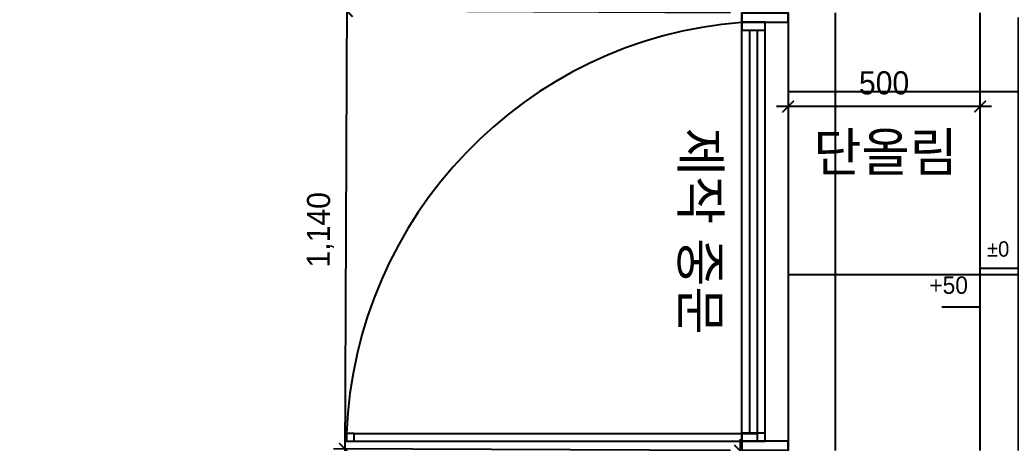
# Model space of a CAD drawing. Header units: millimetres. Extents: x -551172 to 232469, y -3435 to 261611.
# Drawn here: x 79791 to 82372, y 105765 to 106867 of the extents above; entities that cross this region are included whole.
import ezdxf

# ---------------------------------------------------------------- set-up
doc = ezdxf.new("R2010")
doc.units = ezdxf.units.MM
doc.header["$LTSCALE"] = 10
doc.header["$PDMODE"] = 3
doc.layers.get('DEFPOINTS').update_dxf_attribs({"color": 248})
for name, color, linetype in [('0-ELC TEXT', 7, 'Continuous'), ('06-FUR', 6, 'Continuous'), ('3.기호.계단선', 30, 'Continuous'), ('Layer 1', 7, 'Continuous'), ('도면층4', 4, 'Continuous'), ('도면층5', 5, 'Continuous')]:
    doc.layers.add(name, color=color, linetype=linetype)
doc.styles.add('HY 울릉도 L', font='')
doc.styles.add('코레일둥고', font='Korail_Round_Gothic_Medium.ttf')
doc.styles.get('HY 울릉도 L').set_extended_font_data('HY울릉도L')
doc.linetypes.add('ZIGZAG', pattern='A,0.0001,-0.2,[131,ltypeshp.shx,S=0.2,R=0,X=-0.2,Y=0],-0.4,[131,ltypeshp.shx,S=0.2,R=180,X=0.2,Y=0],-0.2', length=0.8001)
doc.dimstyles.new('30', dxfattribs={"dimscale": 30, "dimtxt": 2, "dimasz": 1, "dimexe": 1, "dimexo": 1, "dimgap": 1, "dimtad": 1, "dimdec": 0, "dimrnd": 0.05, "dimdsep": 46, "dimlunit": 6, "dimtxsty": 'HY 울릉도 L', "dimblk": 'ARCHTICK', "dimcen": 2.5, "dimdle": 1, "dimclrd": 133, "dimclre": 133, "dimclrt": 30, "dimadec": 0, "dimazin": 0, "dimtfac": 1, "dimtdec": 0, "dimtix": 1, "dimtmove": 2, "dimatfit": 3, "dimldrblk": 'ARCHTICK', "dimfxl": 1, "dimlwd": -1, "dimlwe": -1, "dimarcsym": 0})

# ---------------------------------------------------------------- blocks, each defined once
blk = doc.blocks.new('_ArchTick')
at = {"color": 0, "linetype": 'ByBlock', "const_width": 0.15}
blk.add_lwpolyline([(-0.5, -0.5), (0.5, 0.5)], dxfattribs=at)
blk = doc.blocks.new('*D1203')
at = {"color": 133, "transparency": 16777216}
blk.add_line((82321.4, 106641.1), (81761.4, 106641.1), dxfattribs=at)
at = {"layer": 'DEFPOINTS', "color": 0, "transparency": 16777216}
for p in [(81791.4, 106641.1), (81791.4, 106641.1), (82291.4, 106641.1)]:
    blk.add_point(p, dxfattribs=at)
at = {"color": 133, "transparency": 16777216, "xscale": 30, "yscale": 30, "zscale": 30, "rotation": 180}
blk.add_blockref('_ArchTick', (81791.4, 106641.1), dxfattribs=at)
at = {"color": 133, "transparency": 16777216, "xscale": 30, "yscale": 30, "zscale": 30}
blk.add_blockref('_ArchTick', (82291.4, 106641.1), dxfattribs=at)
at = {"color": 30, "transparency": 16777216, "insert": (82041.4, 106702.4), "char_height": 60, "attachment_point": 5, "style": 'HY 울릉도 L'}
blk.add_mtext('500', dxfattribs=at)
blk = doc.blocks.new('*D1259')
at = {"layer": '06-FUR', "color": 133, "transparency": 16777216}
for p, q in [((81666.4, 105775.3), (81666.4, 105325.3)), ((81641.4, 105745.3), (81636.4, 105745.3)), ((81641.4, 105355.3), (81636.4, 105355.3))]:
    blk.add_line(p, q, dxfattribs=at)
at = {"layer": 'DEFPOINTS', "color": 0, "transparency": 16777216}
for p in [(81671.4, 105745.3), (81666.4, 105355.3), (81671.4, 105355.3)]:
    blk.add_point(p, dxfattribs=at)
at = {"layer": '06-FUR', "color": 133, "transparency": 16777216, "xscale": 30, "yscale": 30, "zscale": 30}
for p, rotation in [((81666.4, 105745.3), 90), ((81666.4, 105355.3), 270)]:
    blk.add_blockref('_ArchTick', p, dxfattribs=dict(at, rotation=rotation))
at = {"layer": '06-FUR', "color": 30, "transparency": 16777216, "insert": (81605, 105550.3), "char_height": 60, "attachment_point": 5, "rotation": 90, "style": 'HY 울릉도 L'}
blk.add_mtext('390', dxfattribs=at)
blk = doc.blocks.new('*D1260')
at = {"layer": '06-FUR', "color": 133, "transparency": 16777216}
for p, q in [((80642.7, 106919.8), (80637.5, 105719.8)), ((81641.4, 106885.4), (80612.6, 106889.9)), ((81636.4, 105745.4), (80607.6, 105749.9))]:
    blk.add_line(p, q, dxfattribs=at)
at = {"layer": 'DEFPOINTS', "color": 0, "transparency": 16777216}
for p in [(81671.4, 106885.3), (80637.6, 105749.8), (81666.4, 105745.3)]:
    blk.add_point(p, dxfattribs=at)
at = {"layer": '06-FUR', "color": 133, "transparency": 16777216, "xscale": 30, "yscale": 30, "zscale": 30}
for p, rotation in [((80642.6, 106889.8), 89.74870329060842), ((80637.6, 105749.8), 269.7487032906084)]:
    blk.add_blockref('_ArchTick', p, dxfattribs=dict(at, rotation=rotation))
at = {"layer": '06-FUR', "color": 30, "transparency": 16777216, "insert": (80574.1, 106320.1), "char_height": 60, "attachment_point": 5, "rotation": 89.7487, "style": 'HY 울릉도 L'}
blk.add_mtext('1,140', dxfattribs=at)

msp = doc.modelspace()

# ---------------------------------------------------------------- hatches: boundary and pattern name
at = {"layer": '06-FUR', "true_color": 0x636466}
h = msp.add_hatch(dxfattribs=at)
h.set_pattern_fill('NET', color=251, scale=150)
h.paths.add_polyline_path([(83441.4, 106551.3), (82540.6, 106551.3, -1), (82490.6, 106551.3, -1), (82540.6, 106551.3), (83441.4, 106551.3), (83441.4, 106873.3), (82291.4, 106873.3), (82291.4, 105745.3), (83441.4, 105745.3), (83441.4, 105775.3)])
h.paths.add_polyline_path([(82291.4, 106885.3), (81791.4, 106885.3), (81791.4, 106860.3), (81791.4, 105745.3), (82291.4, 105745.3)])
h.paths.add_polyline_path([(82299.3, 106238), (82404.7, 106238), (82404.7, 106299.8), (82299.3, 106299.8)], flags=24)
h.paths.add_polyline_path([(81949.9, 106645.6), (82132.8, 106645.6), (82132.8, 106759), (81949.9, 106759)], flags=24)
h.paths.add_polyline_path([(82147.8, 106139.6), (82281.2, 106139.6), (82281.2, 106209.4), (82147.8, 106209.4)], flags=24)
h.paths.add_polyline_path([(81826.4, 106426.2), (82287.9, 106426.2), (82287.9, 106610.6), (81826.4, 106610.6)], flags=24)

# ---------------------------------------------------------------- linework, layer by layer
at = {"layer": '06-FUR', "color": 1, "linetype": 'ZIGZAG', "ltscale": 100}
msp.add_circle((77280, 106770), 15680, dxfattribs=at)
at = {"layer": '3.기호.계단선'}
msp.add_lwpolyline([(82191.4, 106120), (82291.4, 106120), (82291.4, 106220), (82391.4, 106220)], dxfattribs=at)
at = {"layer": 'Layer 1'}
msp.add_line((82291.4, 105745.3), (82291.4, 106885.3), dxfattribs=at)
at = {"layer": '도면층4'}
for p, q in [((81731.4, 105770.3), (81731.4, 106860.3)), ((81691.4, 106840), (81691.4, 105790.6)), ((81711.4, 106840), (81711.4, 105790.6)), ((80661.7, 105790.3), (81711.1, 105790.3)), ((80661.7, 105770.3), (81711.1, 105770.3))]:
    msp.add_line(p, q, dxfattribs=at)
for points in [[(81671.4, 106885.3), (81791.4, 106885.3), (81791.4, 105745.3), (81671.4, 105745.3)], [(81671.4, 106860.3), (81791.4, 106860.3), (81791.4, 106885.3), (81671.4, 106885.3)], [(81731.4, 106860.3), (81671.4, 106860.3), (81671.4, 106840), (81731.4, 106840)], [(80641.4, 105790.3), (80641.4, 105770.3), (80661.7, 105770.3), (80661.7, 105790.3)], [(81731.4, 105790.6), (81671.4, 105790.6), (81671.4, 105770.3), (81731.4, 105770.3)], [(81711.1, 105790.6), (81711.1, 105770.3), (81731.4, 105770.3), (81731.4, 105790.6)], [(81671.4, 105745.3), (81791.4, 105745.3), (81791.4, 105770.3), (81671.4, 105770.3)]]:
    msp.add_lwpolyline(points, close=True, dxfattribs=at)
at = {"layer": '도면층5'}
msp.add_arc((81758.9, 105745.3), 1118.4, 94.4883, 177.6941, dxfattribs=at)

# ---------------------------------------------------------------- texts
at = {"layer": '0-ELC TEXT', "style": '코레일둥고'}
msp.add_text('단올림', height=100, dxfattribs=at).set_placement((81857.1, 106472.6))
msp.add_text('제작 중문', height=100, rotation=270, dxfattribs=at).set_placement((81513.5, 106585.9))
at = {"layer": '3.기호.계단선', "style": '코레일둥고'}
for s, height, p in [('±0', 40.04, (82309.6, 106250.2)), ('+50', 45.23, (82159.4, 106153.5))]:
    msp.add_text(s, height=height, dxfattribs=at).set_placement(p)

# ---------------------------------------------------------------- dimensions: what is measured, and where the dimension line sits
dim = msp.add_linear_dim(base=(81791.4, 106641.1), p1=(82291.4, 106641.1), p2=(81791.4, 106641.1), angle=180, dimstyle='30')
dim.commit()
dim.dimension.update_dxf_attribs({"geometry": '*D1203', "text_midpoint": (82041.4, 106702.4)})
at = {"layer": '06-FUR'}
dim = msp.add_aligned_dim(p1=(81671.4, 106885.3), p2=(81666.4, 105745.3), distance=-1028.8, dimstyle='30', override={"dimfxl": 1.25}, dxfattribs=at)
dim.commit()
dim.dimension.update_dxf_attribs({"geometry": '*D1260', "text_midpoint": (80574.1, 106320.1)})
dim = msp.add_linear_dim(base=(81666.4, 105355.3), p1=(81671.4, 105745.3), p2=(81671.4, 105355.3), angle=90, dimstyle='30', override={"dimfxl": 1.25}, dxfattribs=at)
dim.commit()
dim.dimension.update_dxf_attribs({"geometry": '*D1259', "text_midpoint": (81605, 105550.3)})

doc.saveas('drawing.dxf')
